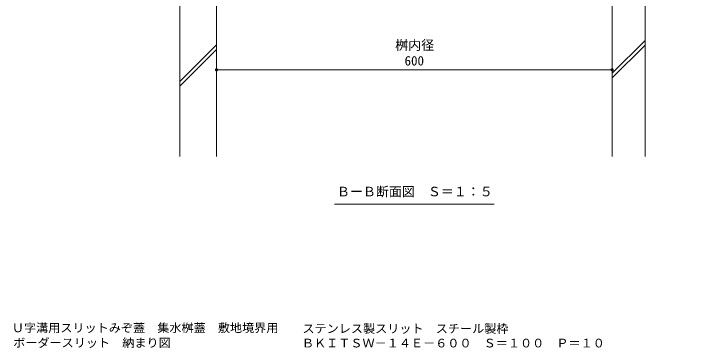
# Model space of a CAD drawing. Units: millimetres at full size, sheet at 1:5; details may follow other scales. Extents: x -1552 to 1963, y -1362 to 1348.
# Drawn here: x 354 to 1411, y -1362 to -855 of the extents above; entities that cross this region are included whole.
import ezdxf
from ezdxf.enums import TextEntityAlignment as Align

# ---------------------------------------------------------------- set-up
doc = ezdxf.new("R2010")
doc.units = ezdxf.units.MM
doc.header["$LTSCALE"] = 5
for name, color, linetype, lineweight in [('4-4', 7, 'Continuous', 18), ('4-5', 7, 'Continuous', 18), ('4-E', 7, 'Continuous', 18)]:
    doc.layers.add(name, color=color, linetype=linetype, lineweight=lineweight)
doc.layers.add('F-5_F-5ﾚｲﾔ', color=2, linetype='Continuous')
doc.styles.add('ＭＳ ゴシック', font='')
doc.styles.get('ＭＳ ゴシック').set_extended_font_data('MS Gothic')

msp = doc.modelspace()

# ---------------------------------------------------------------- linework, layer by layer
at = {"layer": '4-4'}
for p, q in [((660.98, -929.838), (660.98, -934.838)), ((1260.98, -929.838), (1260.98, -934.838)), ((1260.98, -939.838), (660.98, -939.838))]:
    msp.add_line(p, q, dxfattribs=at)
for points in [[(660.98, -939.838), (658.48, -939.838), (658.5, -939.525)], [(660.98, -939.838), (658.5, -940.152), (658.48, -939.838)], [(660.98, -939.838), (658.5, -939.525), (658.559, -939.217)], [(660.98, -939.838), (658.559, -940.46), (658.5, -940.152)], [(660.98, -939.838), (658.559, -939.217), (658.656, -938.918)], [(660.98, -939.838), (658.656, -940.759), (658.559, -940.46)], [(660.98, -939.838), (658.656, -938.918), (658.789, -938.634)], [(660.98, -939.838), (658.789, -941.043), (658.656, -940.759)], [(660.98, -939.838), (658.789, -938.634), (658.958, -938.369)], [(660.98, -939.838), (658.958, -941.308), (658.789, -941.043)], [(660.98, -939.838), (658.958, -938.369), (659.158, -938.127)], [(660.98, -939.838), (659.158, -941.55), (658.958, -941.308)], [(660.98, -939.838), (659.158, -938.127), (659.387, -937.912)], [(660.98, -939.838), (659.387, -941.765), (659.158, -941.55)], [(660.98, -939.838), (659.387, -937.912), (659.641, -937.728)], [(660.98, -939.838), (659.641, -941.949), (659.387, -941.765)], [(660.98, -939.838), (659.641, -937.728), (659.916, -937.576)], [(660.98, -939.838), (659.916, -942.1), (659.641, -941.949)], [(660.98, -939.838), (659.916, -937.576), (660.208, -937.461)], [(660.98, -939.838), (660.208, -942.216), (659.916, -942.1)], [(660.98, -939.838), (660.208, -937.461), (660.512, -937.383)], [(660.98, -939.838), (660.512, -942.294), (660.208, -942.216)], [(660.98, -939.838), (660.512, -937.383), (660.823, -937.343)], [(660.98, -939.838), (660.823, -942.333), (660.512, -942.294)], [(660.98, -939.838), (660.823, -937.343), (661.137, -937.343)], [(660.98, -939.838), (661.137, -942.333), (660.823, -942.333)], [(660.98, -939.838), (661.137, -937.343), (661.449, -937.383)], [(660.98, -939.838), (661.449, -937.383), (661.753, -937.461)], [(660.98, -939.838), (661.753, -937.461), (662.045, -937.576)], [(660.98, -939.838), (662.045, -937.576), (662.32, -937.728)], [(660.98, -939.838), (662.32, -937.728), (662.574, -937.912)], [(660.98, -939.838), (662.574, -937.912), (662.803, -938.127)], [(660.98, -939.838), (662.803, -938.127), (663.003, -938.369)], [(660.98, -939.838), (663.003, -938.369), (663.171, -938.634)], [(660.98, -939.838), (663.171, -938.634), (663.305, -938.918)], [(660.98, -939.838), (663.305, -938.918), (663.402, -939.217)], [(660.98, -939.838), (663.402, -939.217), (663.461, -939.525)], [(660.98, -939.838), (663.461, -939.525), (663.48, -939.838)], [(660.98, -939.838), (661.449, -942.294), (661.137, -942.333)], [(660.98, -939.838), (661.753, -942.216), (661.449, -942.294)], [(660.98, -939.838), (662.045, -942.1), (661.753, -942.216)], [(660.98, -939.838), (662.32, -941.949), (662.045, -942.1)], [(660.98, -939.838), (662.574, -941.765), (662.32, -941.949)], [(660.98, -939.838), (662.803, -941.55), (662.574, -941.765)], [(660.98, -939.838), (663.003, -941.308), (662.803, -941.55)], [(660.98, -939.838), (663.171, -941.043), (663.003, -941.308)], [(660.98, -939.838), (663.305, -940.759), (663.171, -941.043)], [(660.98, -939.838), (663.402, -940.46), (663.305, -940.759)], [(660.98, -939.838), (663.461, -940.152), (663.402, -940.46)], [(660.98, -939.838), (663.48, -939.838), (663.461, -940.152)], [(1260.98, -939.838), (1258.48, -939.838), (1258.5, -939.525)], [(1260.98, -939.838), (1258.5, -940.152), (1258.48, -939.838)], [(1260.98, -939.838), (1258.5, -939.525), (1258.559, -939.217)], [(1260.98, -939.838), (1258.559, -940.46), (1258.5, -940.152)], [(1260.98, -939.838), (1258.559, -939.217), (1258.656, -938.918)], [(1260.98, -939.838), (1258.656, -940.759), (1258.559, -940.46)], [(1260.98, -939.838), (1258.656, -938.918), (1258.79, -938.634)], [(1260.98, -939.838), (1258.79, -941.043), (1258.656, -940.759)], [(1260.98, -939.838), (1258.79, -938.634), (1258.958, -938.369)], [(1260.98, -939.838), (1258.958, -941.308), (1258.79, -941.043)], [(1260.98, -939.838), (1258.958, -938.369), (1259.158, -938.127)], [(1260.98, -939.838), (1259.158, -941.55), (1258.958, -941.308)], [(1260.98, -939.838), (1259.158, -938.127), (1259.387, -937.912)], [(1260.98, -939.838), (1259.387, -941.765), (1259.158, -941.55)], [(1260.98, -939.838), (1259.387, -937.912), (1259.641, -937.728)], [(1260.98, -939.838), (1259.641, -941.949), (1259.387, -941.765)], [(1260.98, -939.838), (1259.641, -937.728), (1259.916, -937.576)], [(1260.98, -939.838), (1259.916, -942.1), (1259.641, -941.949)], [(1260.98, -939.838), (1259.916, -937.576), (1260.208, -937.461)], [(1260.98, -939.838), (1260.208, -942.216), (1259.916, -942.1)], [(1260.98, -939.838), (1260.208, -937.461), (1260.512, -937.383)], [(1260.98, -939.838), (1260.512, -942.294), (1260.208, -942.216)], [(1260.98, -939.838), (1260.512, -937.383), (1260.823, -937.343)], [(1260.98, -939.838), (1260.823, -942.333), (1260.512, -942.294)], [(1260.98, -939.838), (1260.823, -937.343), (1261.137, -937.343)], [(1260.98, -939.838), (1261.137, -942.333), (1260.823, -942.333)], [(1260.98, -939.838), (1261.137, -937.343), (1261.449, -937.383)], [(1260.98, -939.838), (1261.449, -937.383), (1261.753, -937.461)], [(1260.98, -939.838), (1261.753, -937.461), (1262.045, -937.576)], [(1260.98, -939.838), (1262.045, -937.576), (1262.32, -937.728)], [(1260.98, -939.838), (1262.32, -937.728), (1262.574, -937.912)], [(1260.98, -939.838), (1262.574, -937.912), (1262.803, -938.127)], [(1260.98, -939.838), (1262.803, -938.127), (1263.003, -938.369)], [(1260.98, -939.838), (1263.003, -938.369), (1263.171, -938.634)], [(1260.98, -939.838), (1263.171, -938.634), (1263.305, -938.918)], [(1260.98, -939.838), (1263.305, -938.918), (1263.402, -939.217)], [(1260.98, -939.838), (1263.402, -939.217), (1263.461, -939.525)], [(1260.98, -939.838), (1263.461, -939.525), (1263.48, -939.838)], [(1260.98, -939.838), (1261.449, -942.294), (1261.137, -942.333)], [(1260.98, -939.838), (1261.753, -942.216), (1261.449, -942.294)], [(1260.98, -939.838), (1262.045, -942.1), (1261.753, -942.216)], [(1260.98, -939.838), (1262.32, -941.949), (1262.045, -942.1)], [(1260.98, -939.838), (1262.574, -941.765), (1262.32, -941.949)], [(1260.98, -939.838), (1262.803, -941.55), (1262.574, -941.765)], [(1260.98, -939.838), (1263.003, -941.308), (1262.803, -941.55)], [(1260.98, -939.838), (1263.171, -941.043), (1263.003, -941.308)], [(1260.98, -939.838), (1263.305, -940.759), (1263.171, -941.043)], [(1260.98, -939.838), (1263.402, -940.46), (1263.305, -940.759)], [(1260.98, -939.838), (1263.461, -940.152), (1263.402, -940.46)], [(1260.98, -939.838), (1263.48, -939.838), (1263.461, -940.152)]]:
    msp.add_solid(points, dxfattribs=at)
at = {"layer": '4-5'}
msp.add_line((839.966, -1143.763), (1081.995, -1143.763), dxfattribs=at)
at = {"layer": '4-E', "color": 2}
for p, q in [((605.48, -691.413), (605.48, -1071.615)), ((660.98, -829.381), (660.98, -1071.615)), ((1310.98, -1071.615), (1310.98, -829.381)), ((1260.98, -945.141), (1310.98, -895.141)), ((605.48, -957.382), (660.98, -901.882)), ((605.48, -964.453), (660.98, -908.953)), ((1260.98, -952.212), (1310.98, -902.212))]:
    msp.add_line(p, q, dxfattribs=at)
msp.add_lwpolyline([(1260.98, -1071.615), (1260.98, -829.381), (1410.98, -829.381)], dxfattribs=at)

# ---------------------------------------------------------------- texts
at = {"layer": '4-4', "color": 2, "style": 'ＭＳ ゴシック'}
for s, p in [('桝内径', (931.954, -913.88)), ('600', (946.201, -937.614))]:
    msp.add_text(s, height=14.44, dxfattribs=at).set_placement(p, align=Align.BOTTOM_LEFT)
at = {"layer": '4-5', "color": 2, "style": 'ＭＳ ゴシック'}
msp.add_text('ＢーＢ断面図\u3000Ｓ＝１：５', height=14.44, dxfattribs=at).set_placement((843.605, -1136.222), align=Align.BOTTOM_LEFT)
at = {"layer": 'F-5_F-5ﾚｲﾔ', "style": 'ＭＳ ゴシック', "width": 1.05}
for s, p in [('Ｕ字溝用スリットみぞ蓋\u3000集水桝蓋\u3000敷地境界用\u3000\u3000', (350.666, -1342)), ('ステンレス製スリット\u3000スチール製枠', (791.313, -1343.125)), ('ボーダースリット\u3000納まり図', (352.703, -1364.701)), ('ＢＫＩＴＳＷ－１４Ｅ－６００\u3000Ｓ＝１００\u3000Ｐ＝１０', (790.499, -1365.142))]:
    msp.add_text(s, height=12.83, dxfattribs=at).set_placement(p, align=Align.BOTTOM_LEFT)

doc.saveas('drawing.dxf')
